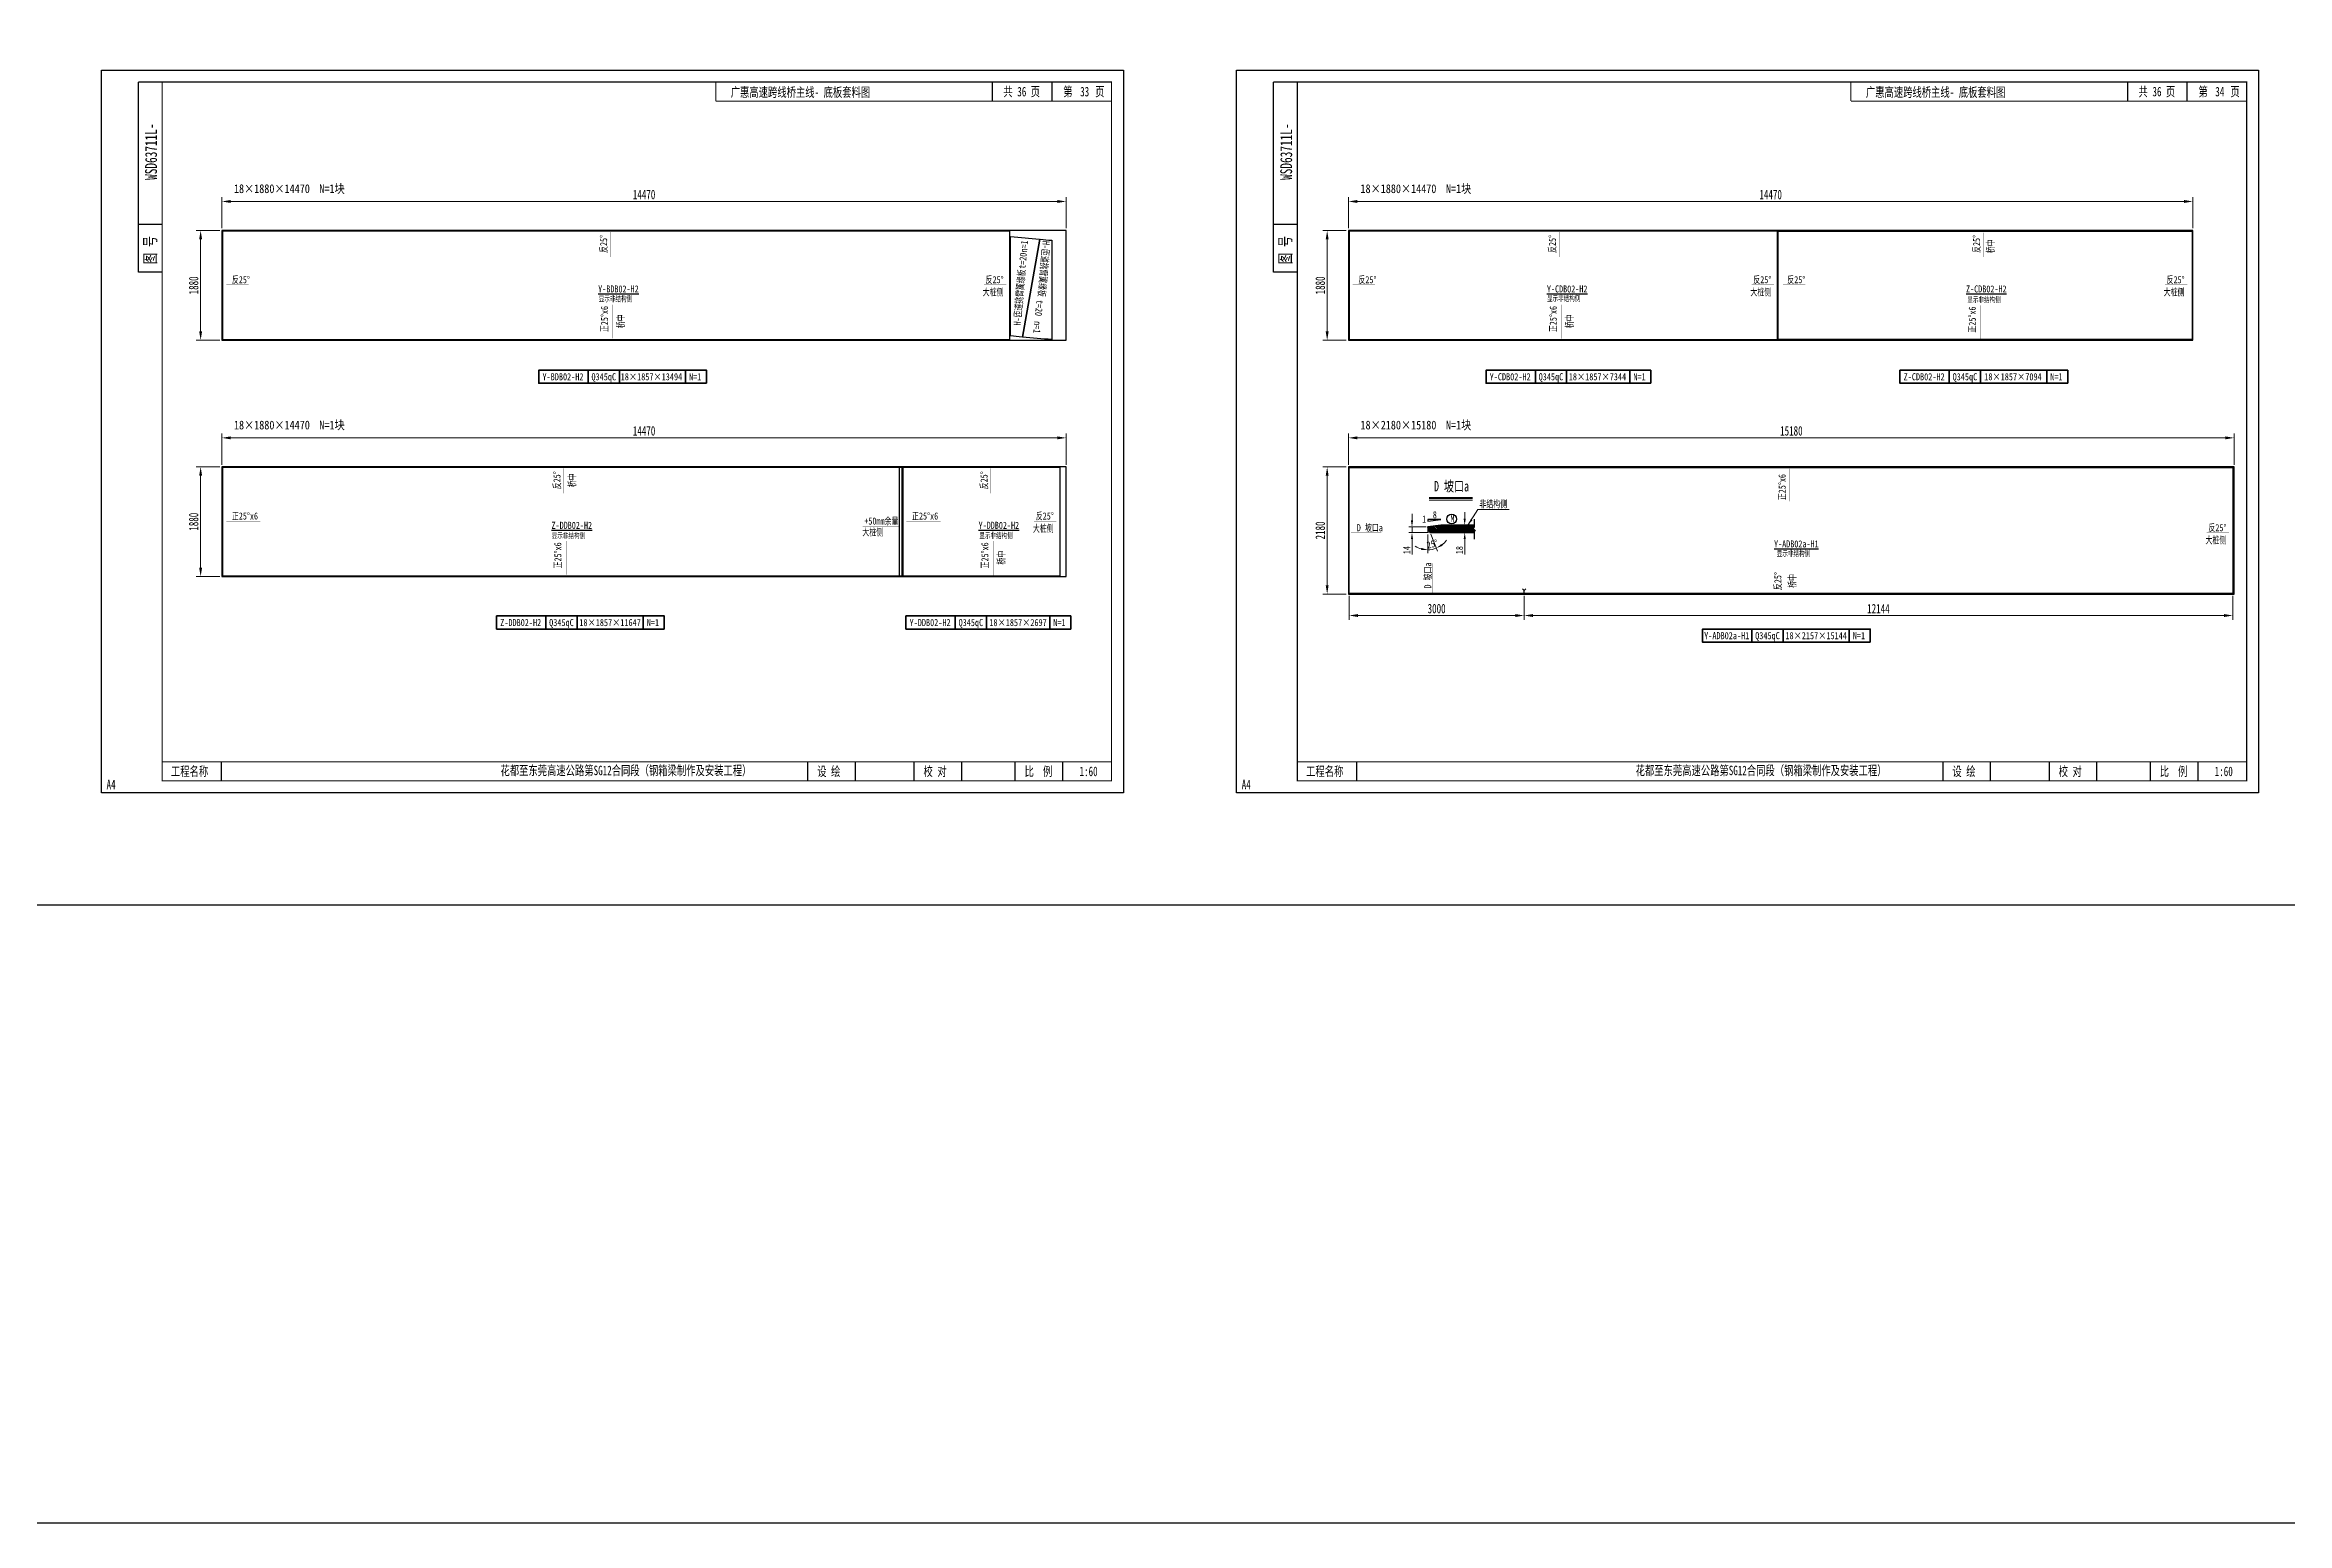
# Model space of a CAD drawing. Extents: x 1629247 to 2251351, y -601856 to -65897.
# Drawn here: x 2105240 to 2143670, y -381336 to -356001 of the extents above; entities that cross this region are included whole.
import ezdxf
from ezdxf.enums import TextEntityAlignment as Align

# ---------------------------------------------------------------- set-up
doc = ezdxf.new("R2010")
doc.units = 0
doc.header["$LTSCALE"] = 2
doc.header["$MEASUREMENT"] = 0
doc.header["$PDMODE"] = 35
doc.header["$PDSIZE"] = 50
doc.linetypes.add('PHANTOM', pattern=[63.5, 31.75, -6.35, 6.35, -6.35, 6.35, -6.35])
doc.layers.get('0').update_dxf_attribs({"linetype": 'CONTINUOUS'})
doc.layers.get('Defpoints').update_dxf_attribs({"linetype": 'CONTINUOUS'})
for name, color, linetype, lineweight in [('1图框轮廓', 7, 'CONTINUOUS', 35), ('文字层', 4, 'CONTINUOUS', 13), ('标注层', 3, 'CONTINUOUS', 13)]:
    doc.layers.add(name, color=color, linetype=linetype, lineweight=lineweight)
for name, color, linetype in [('A3', 7, 'CONTINUOUS'), ('txt', 4, 'CONTINUOUS'), ('顶板', 1, 'CONTINUOUS')]:
    doc.layers.add(name, color=color, linetype=linetype)
doc.styles.add('仿宋', font='仿宋_GB2312_1.ttf', dxfattribs={"width": 0.7})
doc.dimstyles.new('标准标注样式-45', dxfattribs={"dimscale": 45, "dimtxt": 2.7, "dimasz": 2.5, "dimexe": 1.25, "dimexo": 0.625, "dimtad": 1, "dimdec": 0, "dimdsep": 46, "dimtxsty": '仿宋', "dimcen": 2.5, "dimclrd": 3, "dimclre": 3, "dimclrt": 4, "dimazin": 0, "dimtfac": 1, "dimtdec": 0, "dimtmove": 0, "dimatfit": 3, "dimfxl": 1.25, "dimlwd": 13, "dimlwe": 13, "dimarcsym": 0})
doc.dimstyles.new('标准标注样式-60', dxfattribs={"dimscale": 60, "dimtxt": 2.7, "dimasz": 2.5, "dimexe": 1.25, "dimexo": 0.625, "dimtad": 1, "dimdec": 0, "dimdsep": 46, "dimtxsty": '仿宋', "dimcen": 2.5, "dimclrd": 3, "dimclre": 3, "dimclrt": 4, "dimazin": 0, "dimtfac": 1, "dimtdec": 0, "dimtmove": 0, "dimatfit": 3, "dimfxl": 1.25, "dimlwd": 13, "dimlwe": 13, "dimarcsym": 0})

# ---------------------------------------------------------------- blocks, each defined once
blk = doc.blocks.new('*D0')
at = {"color": 3, "lineweight": 13, "ltscale": 3}
for p, q in [((2127593, -365441), (2127593, -365856)), ((2130593, -365441), (2130593, -365856))]:
    blk.add_line(p, q, dxfattribs=at)
at = {"color": 3, "linetype": 'ByBlock', "lineweight": 13, "ltscale": 3}
blk.add_line((2127743, -365781), (2130443, -365781), dxfattribs=at)
at = {"color": 3, "ltscale": 3}
for points in [[(2127743, -365756), (2127743, -365806), (2127593, -365781)], [(2130443, -365756), (2130443, -365806), (2130593, -365781)]]:
    blk.add_solid(points, dxfattribs=at)
at = {"layer": 'Defpoints', "color": 0, "ltscale": 3}
for p in [(2127593, -365403), (2130593, -365403), (2130593, -365781)]:
    blk.add_point(p, dxfattribs=at)
at = {"color": 4, "ltscale": 3, "insert": (2129093, -365663), "char_height": 162, "attachment_point": 5, "style": '仿宋'}
blk.add_mtext('3000', dxfattribs=at)
blk = doc.blocks.new('*D1')
at = {"color": 3, "lineweight": 13, "ltscale": 3}
for p, q in [((2130593, -365441), (2130593, -365856)), ((2142737, -365441), (2142737, -365856))]:
    blk.add_line(p, q, dxfattribs=at)
at = {"color": 3, "linetype": 'ByBlock', "lineweight": 13, "ltscale": 3}
blk.add_line((2130743, -365781), (2142587, -365781), dxfattribs=at)
at = {"color": 3, "ltscale": 3}
for points in [[(2130743, -365756), (2130743, -365806), (2130593, -365781)], [(2142587, -365756), (2142587, -365806), (2142737, -365781)]]:
    blk.add_solid(points, dxfattribs=at)
at = {"layer": 'Defpoints', "color": 0, "ltscale": 3}
for p in [(2130593, -365403), (2142737, -365403), (2142737, -365781)]:
    blk.add_point(p, dxfattribs=at)
at = {"color": 4, "ltscale": 3, "insert": (2136665, -365663), "char_height": 162, "attachment_point": 5, "style": '仿宋'}
blk.add_mtext('12144', dxfattribs=at)
blk = doc.blocks.new('*D2')
at = {"color": 3, "lineweight": 13, "ltscale": 3}
for p, q in [((2128941, -364391), (2128941, -364712)), ((2128991, -364386), (2129109, -364679))]:
    blk.add_line(p, q, dxfattribs=at)
at = {"color": 3, "linetype": 'ByBlock', "lineweight": 13, "ltscale": 3}
for start, end in [(237.169, 253.5845), (270, 292), (308.4155, 324.831)]:
    blk.add_arc((2128941, -364262), 394, start, end, dxfattribs=at)
at = {"color": 3, "ltscale": 3}
for points in [[(2128832, -364621), (2128827, -364658), (2128941, -364656)], [(2129195, -364586), (2129176, -364554), (2129088, -364627)]]:
    blk.add_solid(points, dxfattribs=at)
at = {"layer": 'Defpoints', "color": 0, "ltscale": 3}
for p in [(2128941, -364262), (2128941, -364264), (2128941, -364363), (2128980, -364360), (2128991, -364652)]:
    blk.add_point(p, dxfattribs=at)
at = {"color": 4, "ltscale": 3, "insert": (2129019, -364556), "char_height": 121.5, "attachment_point": 5, "rotation": 14.8681, "style": '仿宋'}
blk.add_mtext('25%%D', dxfattribs=at)
blk = doc.blocks.new('*D3')
at = {"color": 3, "linetype": 'ByBlock', "lineweight": 13, "ltscale": 3}
for p, q in [((2129574, -364121), (2129574, -364009)), ((2129574, -364234), (2129574, -364360)), ((2129574, -364472), (2129574, -364735))]:
    blk.add_line(p, q, dxfattribs=at)
at = {"color": 3, "lineweight": 13, "ltscale": 3}
for p, q in [((2129579, -364234), (2129631, -364234)), ((2129579, -364360), (2129631, -364360))]:
    blk.add_line(p, q, dxfattribs=at)
at = {"color": 3, "ltscale": 3}
for points in [[(2129556, -364121), (2129593, -364121), (2129574, -364234)], [(2129556, -364472), (2129593, -364472), (2129574, -364360)]]:
    blk.add_solid(points, dxfattribs=at)
at = {"layer": 'Defpoints', "color": 0, "ltscale": 3}
for p in [(2129551, -364234), (2129551, -364360), (2129574, -364360)]:
    blk.add_point(p, dxfattribs=at)
at = {"color": 4, "ltscale": 3, "insert": (2129485, -364660), "char_height": 121.5, "attachment_point": 5, "rotation": 90, "style": '仿宋'}
blk.add_mtext('18', dxfattribs=at)
blk = doc.blocks.new('*D4')
at = {"color": 3, "lineweight": 13, "ltscale": 3}
for p, q in [((2128913, -364262), (2128615, -364262)), ((2128952, -364360), (2128615, -364360))]:
    blk.add_line(p, q, dxfattribs=at)
at = {"color": 3, "linetype": 'ByBlock', "lineweight": 13, "ltscale": 3}
for p, q in [((2128671, -364149), (2128671, -364037)), ((2128671, -364262), (2128671, -364360)), ((2128671, -364472), (2128671, -364736))]:
    blk.add_line(p, q, dxfattribs=at)
at = {"color": 3, "ltscale": 3}
for points in [[(2128652, -364149), (2128690, -364149), (2128671, -364262)], [(2128652, -364472), (2128690, -364472), (2128671, -364360)]]:
    blk.add_solid(points, dxfattribs=at)
at = {"layer": 'Defpoints', "color": 0, "ltscale": 3}
for p in [(2128941, -364262), (2128671, -364360), (2128980, -364360)]:
    blk.add_point(p, dxfattribs=at)
at = {"color": 4, "ltscale": 3, "insert": (2128582, -364660), "char_height": 121.5, "attachment_point": 5, "rotation": 90, "style": '仿宋'}
blk.add_mtext('14', dxfattribs=at)
blk = doc.blocks.new('*D669')
at = {"color": 3, "lineweight": 13, "ltscale": 3}
for p, q in [((2108275, -359145), (2108275, -358610)), ((2122745, -359145), (2122745, -358610))]:
    blk.add_line(p, q, dxfattribs=at)
at = {"color": 3, "linetype": 'ByBlock', "lineweight": 13, "ltscale": 3}
blk.add_line((2122595, -358685), (2108425, -358685), dxfattribs=at)
at = {"color": 3, "ltscale": 3}
for points in [[(2108425, -358660), (2108425, -358710), (2108275, -358685)], [(2122595, -358660), (2122595, -358710), (2122745, -358685)]]:
    blk.add_solid(points, dxfattribs=at)
at = {"layer": 'Defpoints', "color": 0, "ltscale": 3}
for p in [(2108275, -358685), (2108275, -359183), (2122745, -359183)]:
    blk.add_point(p, dxfattribs=at)
at = {"color": 4, "ltscale": 3, "insert": (2115510, -358567), "char_height": 162, "attachment_point": 5, "style": '仿宋'}
blk.add_mtext('14470', dxfattribs=at)
blk = doc.blocks.new('*D670')
at = {"color": 3, "lineweight": 13, "ltscale": 3}
for p, q in [((2108238, -359183), (2107835, -359183)), ((2108238, -361063), (2107835, -361063))]:
    blk.add_line(p, q, dxfattribs=at)
at = {"color": 3, "linetype": 'ByBlock', "lineweight": 13, "ltscale": 3}
blk.add_line((2107910, -359333), (2107910, -360913), dxfattribs=at)
at = {"color": 3, "ltscale": 3}
for points in [[(2107885, -359333), (2107935, -359333), (2107910, -359183)], [(2107885, -360913), (2107935, -360913), (2107910, -361063)]]:
    blk.add_solid(points, dxfattribs=at)
at = {"layer": 'Defpoints', "color": 0, "ltscale": 3}
for p in [(2108275, -359183), (2107910, -361063), (2108275, -361063)]:
    blk.add_point(p, dxfattribs=at)
at = {"color": 4, "ltscale": 3, "insert": (2107791, -360123), "char_height": 162, "attachment_point": 5, "rotation": 90, "style": '仿宋'}
blk.add_mtext('1880', dxfattribs=at)
blk = doc.blocks.new('tukuangA4-')
at = {"layer": 'A3'}
for p, q in [((537, 7565), (537, 10327)), ((882, 10327), (537, 10327)), ((12951, 10051), (12951, 10327)), ((13814, 10051), (13814, 10327)), ((882, 8256), (537, 8256)), ((882, 7565), (537, 7565)), ((1745, 173), (1745, 449)), ((10266, 173), (10266, 449)), ((10957, 173), (10957, 449)), ((11811, 173), (11811, 449)), ((12502, 173), (12502, 449)), ((13280, 173), (13280, 449)), ((13971, 173), (13971, 449))]:
    blk.add_line(p, q, dxfattribs=at)
blk.add_lwpolyline([(14850, 10500), (14850, 0), (0, 0), (0, 10500)], close=True, dxfattribs=at)
for points, const_width in [([(882, 10327), (14677, 10327), (14677, 173), (882, 173), (882, 10327)], 17.3), ([(8927, 10051), (8927, 10327)], 13.8), ([(8927, 10051), (14677, 10051)], 13.8), ([(882, 449), (14677, 449)], 13.8)]:
    blk.add_lwpolyline(points, dxfattribs=dict(at, const_width=const_width))
at = {"layer": 'A3', "color": 7, "linetype": 'Continuous', "style": '仿宋', "width": 0.7}
for s, p in [('共    页', (13106, 10120)), ('第     页', (13977, 10120)), ('工程名称', (1009, 242)), ('花都至东莞高速公路第SG12合同段（钢箱梁制作及安装工程）', (5798, 255)), ('设 绘', (10401, 242)), ('校 对', (11946, 242)), ('比  例', (13415, 242))]:
    blk.add_text(s, height=138.1, dxfattribs=at).set_placement(p)
blk.add_text('WSD63711L-', height=172.6, rotation=90, dxfattribs=at).set_placement((806, 9316), align=Align.CENTER)
blk.add_text('图 号', height=172.6, rotation=90, dxfattribs=at).set_placement((793, 7681))
blk.add_text('A4', height=138.1, dxfattribs=at).set_placement((139, 50), align=Align.CENTER)
blk = doc.blocks.new('*D671')
at = {"color": 3, "lineweight": 13, "ltscale": 3}
for p, q in [((2108275, -363196), (2108275, -362661)), ((2122745, -363196), (2122745, -362661))]:
    blk.add_line(p, q, dxfattribs=at)
at = {"color": 3, "linetype": 'ByBlock', "lineweight": 13, "ltscale": 3}
blk.add_line((2122595, -362736), (2108425, -362736), dxfattribs=at)
at = {"color": 3, "ltscale": 3}
for points in [[(2108425, -362711), (2108425, -362761), (2108275, -362736)], [(2122595, -362711), (2122595, -362761), (2122745, -362736)]]:
    blk.add_solid(points, dxfattribs=at)
at = {"layer": 'Defpoints', "color": 0, "ltscale": 3}
for p in [(2108275, -362736), (2108275, -363233), (2122745, -363233)]:
    blk.add_point(p, dxfattribs=at)
at = {"color": 4, "ltscale": 3, "insert": (2115510, -362617), "char_height": 162, "attachment_point": 5, "style": '仿宋'}
blk.add_mtext('14470', dxfattribs=at)
blk = doc.blocks.new('*D672')
at = {"color": 3, "lineweight": 13, "ltscale": 3}
for p, q in [((2108238, -363233), (2107835, -363233)), ((2108238, -365113), (2107835, -365113))]:
    blk.add_line(p, q, dxfattribs=at)
at = {"color": 3, "linetype": 'ByBlock', "lineweight": 13, "ltscale": 3}
blk.add_line((2107910, -363383), (2107910, -364963), dxfattribs=at)
at = {"color": 3, "ltscale": 3}
for points in [[(2107885, -363383), (2107935, -363383), (2107910, -363233)], [(2107885, -364963), (2107935, -364963), (2107910, -365113)]]:
    blk.add_solid(points, dxfattribs=at)
at = {"layer": 'Defpoints', "color": 0, "ltscale": 3}
for p in [(2108275, -363233), (2107910, -365113), (2108275, -365113)]:
    blk.add_point(p, dxfattribs=at)
at = {"color": 4, "ltscale": 3, "insert": (2107791, -364173), "char_height": 162, "attachment_point": 5, "rotation": 90, "style": '仿宋'}
blk.add_mtext('1880', dxfattribs=at)
blk = doc.blocks.new('*D673')
at = {"color": 3, "lineweight": 13, "ltscale": 3}
for p, q in [((2127583, -359145), (2127583, -358610)), ((2142053, -359145), (2142053, -358610))]:
    blk.add_line(p, q, dxfattribs=at)
at = {"color": 3, "linetype": 'ByBlock', "lineweight": 13, "ltscale": 3}
blk.add_line((2141903, -358685), (2127733, -358685), dxfattribs=at)
at = {"color": 3, "ltscale": 3}
for points in [[(2127733, -358660), (2127733, -358710), (2127583, -358685)], [(2141903, -358660), (2141903, -358710), (2142053, -358685)]]:
    blk.add_solid(points, dxfattribs=at)
at = {"layer": 'Defpoints', "color": 0, "ltscale": 3}
for p in [(2127583, -358685), (2127583, -359183), (2142053, -359183)]:
    blk.add_point(p, dxfattribs=at)
at = {"color": 4, "ltscale": 3, "insert": (2134818, -358567), "char_height": 162, "attachment_point": 5, "style": '仿宋'}
blk.add_mtext('14470', dxfattribs=at)
blk = doc.blocks.new('*D674')
at = {"color": 3, "lineweight": 13, "ltscale": 3}
for p, q in [((2127545, -359183), (2127142, -359183)), ((2127545, -361063), (2127142, -361063))]:
    blk.add_line(p, q, dxfattribs=at)
at = {"color": 3, "linetype": 'ByBlock', "lineweight": 13, "ltscale": 3}
blk.add_line((2127217, -359333), (2127217, -360913), dxfattribs=at)
at = {"color": 3, "ltscale": 3}
for points in [[(2127192, -359333), (2127242, -359333), (2127217, -359183)], [(2127192, -360913), (2127242, -360913), (2127217, -361063)]]:
    blk.add_solid(points, dxfattribs=at)
at = {"layer": 'Defpoints', "color": 0, "ltscale": 3}
for p in [(2127583, -359183), (2127217, -361063), (2127583, -361063)]:
    blk.add_point(p, dxfattribs=at)
at = {"color": 4, "ltscale": 3, "insert": (2127099, -360123), "char_height": 162, "attachment_point": 5, "rotation": 90, "style": '仿宋'}
blk.add_mtext('1880', dxfattribs=at)
blk = doc.blocks.new('*D675')
at = {"color": 3, "lineweight": 13, "ltscale": 3}
for p, q in [((2127583, -363196), (2127583, -362661)), ((2142763, -363196), (2142763, -362661))]:
    blk.add_line(p, q, dxfattribs=at)
at = {"color": 3, "linetype": 'ByBlock', "lineweight": 13, "ltscale": 3}
blk.add_line((2142613, -362736), (2127733, -362736), dxfattribs=at)
at = {"color": 3, "ltscale": 3}
for points in [[(2127733, -362711), (2127733, -362761), (2127583, -362736)], [(2142613, -362711), (2142613, -362761), (2142763, -362736)]]:
    blk.add_solid(points, dxfattribs=at)
at = {"layer": 'Defpoints', "color": 0, "ltscale": 3}
for p in [(2127583, -362736), (2127583, -363233), (2142763, -363233)]:
    blk.add_point(p, dxfattribs=at)
at = {"color": 4, "ltscale": 3, "insert": (2135173, -362617), "char_height": 162, "attachment_point": 5, "style": '仿宋'}
blk.add_mtext('15180', dxfattribs=at)
blk = doc.blocks.new('*D676')
at = {"color": 3, "lineweight": 13, "ltscale": 3}
for p, q in [((2127545, -363233), (2127142, -363233)), ((2127545, -365413), (2127142, -365413))]:
    blk.add_line(p, q, dxfattribs=at)
at = {"color": 3, "linetype": 'ByBlock', "lineweight": 13, "ltscale": 3}
blk.add_line((2127217, -363383), (2127217, -365263), dxfattribs=at)
at = {"color": 3, "ltscale": 3}
for points in [[(2127192, -363383), (2127242, -363383), (2127217, -363233)], [(2127192, -365263), (2127242, -365263), (2127217, -365413)]]:
    blk.add_solid(points, dxfattribs=at)
at = {"layer": 'Defpoints', "color": 0, "ltscale": 3}
for p in [(2127583, -363233), (2127217, -365413), (2127583, -365413)]:
    blk.add_point(p, dxfattribs=at)
at = {"color": 4, "ltscale": 3, "insert": (2127099, -364323), "char_height": 162, "attachment_point": 5, "rotation": 90, "style": '仿宋'}
blk.add_mtext('2180', dxfattribs=at)

msp = doc.modelspace()

# ---------------------------------------------------------------- hatches: boundary and pattern name
at = {"layer": '标注层', "linetype": 'PHANTOM'}
h = msp.add_hatch(dxfattribs=at)
h.set_pattern_fill('ANSI31', color=8, scale=150, style=0)
h.set_pattern_definition([(315, (2128940.688, -364233.535), (-13.25825, -13.25825), [])])
h.paths.add_polyline_path([(2129164.7, -364233.5), (2128940.7, -364261.5), (2128980.3, -364359.5), (2129734.8, -364359.5), (2129734.8, -364329.9), (2129761.1, -364329.9), (2129708.6, -364269.9), (2129734.8, -364269.9), (2129734.8, -364233.5)])

# ---------------------------------------------------------------- linework, layer by layer
at = {"color": 3, "ltscale": 3}
msp.add_line((2119882.3, -363246.3), (2119882.3, -365103.3), dxfattribs=at)
at = {"color": 7, "ltscale": 3}
msp.add_line((2128940.7, -364264.2), (2128940.7, -364363.3), dxfattribs=at)
at = {"color": 6, "ltscale": 3}
for p, q in [((2130563.6, -365325.2), (2130592.6, -365354.2)), ((2130592.6, -365354.2), (2130623.9, -365322.9)), ((2130592.6, -365403.3), (2130592.6, -365354.2))]:
    msp.add_line(p, q, dxfattribs=at)
at = {"color": 8, "ltscale": 3}
msp.add_line((2065547.6, -370740.5), (2251350.7, -370740.5), dxfattribs=at)
for points in [[(2065547.6, -218566.9), (2251350.7, -218566.9), (2251350.7, -381335.8), (2065547.6, -381335.8)], [(2108275.3, -361062.9), (2122745.3, -361062.9), (2122745.3, -359182.9), (2108275.3, -359182.9)], [(2127582.6, -361062.9), (2142052.6, -361062.9), (2142052.6, -359182.9), (2127582.6, -359182.9)], [(2108275.3, -365113.3), (2122745.3, -365113.3), (2122745.3, -363233.3), (2108275.3, -363233.3)], [(2127582.6, -365413.3), (2142762.6, -365413.3), (2142762.6, -363233.3), (2127582.6, -363233.3)]]:
    msp.add_lwpolyline(points, close=True, dxfattribs=at)
at = {"color": 1}
for points in [[(2108285.3, -361052.9), (2121779.3, -361052.9), (2121779.3, -359195.9), (2108285.3, -359195.9)], [(2127592.6, -361052.9), (2134936.6, -361052.9), (2134936.6, -359195.9), (2127592.6, -359195.9)], [(2134946.6, -359195.9), (2142040.6, -359195.9), (2142040.6, -361052.9), (2134946.6, -361052.9)], [(2108285.3, -365103.3), (2119932.3, -365103.3), (2119932.3, -363246.3), (2108285.3, -363246.3)], [(2119942.3, -365103.3), (2122639.3, -365103.3), (2122639.3, -363246.3), (2119942.3, -363246.3)], [(2127592.6, -363246.3), (2142736.5, -363246.3), (2142736.5, -365403.3), (2127592.6, -365403.3)]]:
    msp.add_lwpolyline(points, close=True, dxfattribs=at)
at = {"color": 7, "ltscale": 3}
msp.add_lwpolyline([(2128940.7, -364165.8), (2129164.7, -364137.8), (2129164.7, -364137.8), (2128940.7, -364137.8)], close=True, dxfattribs=at)
at = {"color": 7}
msp.add_lwpolyline([(2129734.8, -364127.9), (2129734.8, -364269.9), (2129708.6, -364269.9), (2129761.1, -364329.9), (2129734.8, -364329.9), (2129734.8, -364471.8)], dxfattribs=at)
at = {"color": 3, "ltscale": 3}
msp.add_circle((2129349.8, -364126.7), 82.7, dxfattribs=at)
at = {"layer": '1图框轮廓', "color": 30, "ltscale": 3}
for p, q in [((2114551.6, -361576.4), (2114551.6, -361801.4)), ((2115086.1, -361801.4), (2115086.1, -361576.4)), ((2116220.5, -361576.4), (2116220.5, -361801.4)), ((2130785.1, -361576.4), (2130785.1, -361801.4)), ((2131319.6, -361801.4), (2131319.6, -361576.4)), ((2132404.1, -361576.4), (2132404.1, -361801.4)), ((2137880, -361576.4), (2137880, -361801.4)), ((2138414.5, -361801.4), (2138414.5, -361576.4)), ((2139548.9, -361576.4), (2139548.9, -361801.4)), ((2113826.4, -365788.5), (2113826.4, -366013.5)), ((2114360.9, -366013.5), (2114360.9, -365788.5)), ((2115495.4, -365788.5), (2115495.4, -366013.5)), ((2120843.1, -365788.5), (2120843.1, -366013.5)), ((2121377.6, -366013.5), (2121377.6, -365788.5)), ((2122462, -365788.5), (2122462, -366013.5)), ((2134496.3, -366013.5), (2134496.3, -366238.5)), ((2135030.8, -366238.5), (2135030.8, -366013.5)), ((2136165.2, -366013.5), (2136165.2, -366238.5))]:
    msp.add_line(p, q, dxfattribs=at)
for points in [[(2116580.5, -361801.4), (2113705.9, -361801.4), (2113705.9, -361576.4), (2116580.5, -361576.4)], [(2132764.1, -361801.4), (2129939.4, -361801.4), (2129939.4, -361576.4), (2132764.1, -361576.4)], [(2139908.9, -361801.4), (2137034.3, -361801.4), (2137034.3, -361576.4), (2139908.9, -361576.4)], [(2115855.4, -366013.5), (2112980.7, -366013.5), (2112980.7, -365788.5), (2115855.4, -365788.5)], [(2122822, -366013.5), (2119997.4, -366013.5), (2119997.4, -365788.5), (2122822, -365788.5)], [(2136525.2, -366238.5), (2133650.6, -366238.5), (2133650.6, -366013.5), (2136525.2, -366013.5)]]:
    msp.add_lwpolyline(points, close=True, dxfattribs=at)
at = {"layer": '1图框轮廓', "color": 1}
msp.add_lwpolyline([(2129734.8, -364359.5), (2128980.3, -364359.5), (2128940.7, -364261.5), (2129164.7, -364233.5), (2129734.8, -364233.5)], dxfattribs=at)
at = {"layer": '文字层', "lineweight": 50}
msp.add_line((2128963.7, -363761.1), (2129707, -363761.1), dxfattribs=at)
at = {"layer": '文字层', "lineweight": 20}
msp.add_line((2128963.7, -363806.1), (2129707, -363806.1), dxfattribs=at)
at = {"layer": '标注层', "color": 42}
for points in [[(2114933.8, -359204.4, 0, 25, 0), (2114933.8, -359279.3, 5, 5, 0), (2114933.8, -359633.9, 5, 5, 0)], [(2131194, -359204.4, 0, 25, 0), (2131194, -359279.3, 5, 5, 0), (2131194, -359633.9, 5, 5, 0)], [(2138463.6, -359204.4, 0, 25, 0), (2138463.6, -359279.3, 5, 5, 0), (2138463.6, -359633.9, 5, 5, 0)], [(2108334.8, -360111.3, 0, 25, 0), (2108409.7, -360111.3, 5, 5, 0), (2108730.5, -360111.3, 5, 5, 0)], [(2114972, -361044.7, 0, 25, 0), (2114972, -360969.9, 5, 5, 0), (2114972, -360454, 5, 5, 0)], [(2121729.9, -360111.3, 0, 25, 0), (2121655, -360111.3, 5, 5, 0), (2121334.2, -360111.3, 5, 5, 0)], [(2127642.1, -360111.3, 0, 25, 0), (2127716.9, -360111.3, 5, 5, 0), (2128037.7, -360111.3, 5, 5, 0)], [(2131232.2, -361044.7, 0, 25, 0), (2131232.2, -360969.9, 5, 5, 0), (2131232.2, -360454, 5, 5, 0)], [(2134887.1, -360111.3, 0, 25, 0), (2134812.3, -360111.3, 5, 5, 0), (2134491.5, -360111.3, 5, 5, 0)], [(2135017.1, -360111.3, 0, 25, 0), (2135091.9, -360111.3, 5, 5, 0), (2135412.7, -360111.3, 5, 5, 0)], [(2138414, -361052.9, 0, 25, 0), (2138414, -360978.1, 5, 5, 0), (2138414, -360462.1, 5, 5, 0)], [(2141970.2, -360111.3, 0, 25, 0), (2141895.4, -360111.3, 5, 5, 0), (2141574.5, -360111.3, 5, 5, 0)], [(2114134.4, -363254.9, 0, 25, 0), (2114134.4, -363329.7, 5, 5, 0), (2114134.4, -363684.3, 5, 5, 0)], [(2121453.5, -363254.9, 0, 25, 0), (2121453.5, -363329.7, 5, 5, 0), (2121453.5, -363684.3, 5, 5, 0)], [(2135136.7, -363256.3, 0, 25, 0), (2135136.7, -363331.1, 5, 5, 0), (2135136.7, -363826.3, 5, 5, 0)], [(2108334.8, -364161.7, 0, 25, 0), (2108409.7, -364161.7, 5, 5, 0), (2108934.2, -364161.7, 5, 5, 0)], [(2119882.3, -364259.7, 0, 25, 0), (2119807.5, -364259.7, 5, 5, 0), (2119255.6, -364259.7, 5, 5, 0)], [(2119991.8, -364161.7, 0, 25, 0), (2120066.7, -364161.7, 5, 5, 0), (2120591.2, -364161.7, 5, 5, 0)], [(2122589.9, -364161.7, 0, 25, 0), (2122515, -364161.7, 5, 5, 0), (2122194.2, -364161.7, 5, 5, 0)], [(2114172.6, -365095.2, 0, 25, 0), (2114172.6, -365020.4, 5, 5, 0), (2114172.6, -364504.4, 5, 5, 0)], [(2121491.8, -365095.2, 0, 25, 0), (2121491.8, -365020.4, 5, 5, 0), (2121491.8, -364504.4, 5, 5, 0)], [(2142687, -364361.4, 0, 25, 0), (2142612.2, -364361.4, 5, 5, 0), (2142291.4, -364361.4, 5, 5, 0)], [(2135057.7, -365387.9, 0, 25, 0), (2135057.7, -365313.1, 5, 5, 0), (2135057.7, -365028.5, 5, 5, 0)]]:
    msp.add_lwpolyline(points, format="xyseb", dxfattribs=at)
at = {"layer": '标注层', "color": 5}
msp.add_lwpolyline([(2127609, -364361.4, 0, 25, 0), (2127683.8, -364361.4, 5, 5, 0), (2128147.5, -364361.4, 5, 5, 0)], format="xyseb", dxfattribs=at)
at = {"layer": '标注层', "color": 182}
msp.add_lwpolyline([(2129027, -365403.6, 0, 25, 0), (2129027, -365328.8, 5, 5, 0), (2129027, -364888.2, 5, 5, 0)], format="xyseb", dxfattribs=at)
at = {"layer": '顶板', "color": 7}
for points in [[(2121988.6, -361008, 0.0003846), (2121789.3, -360990.3), (2121789.3, -359287.9, -0.00095), (2122287.4, -359332)], [(2122297.4, -359332.9, 0.0003846), (2122496.6, -359350.5), (2122496.6, -361052.9, -0.00095), (2121998.5, -361008.8)]]:
    msp.add_lwpolyline(points, format="xyb", close=True, dxfattribs=at)

# ---------------------------------------------------------------- block references
at = {"color": 8, "xscale": 1.179310345090926, "yscale": 1.179310344799887, "zscale": 1.179310344827586}
for p in [(2106210.9, -368817.6), (2125665.9, -368817.6)]:
    msp.add_blockref('tukuangA4-', p, dxfattribs=at)

# ---------------------------------------------------------------- texts
at = {"color": 7, "style": '仿宋', "width": 0.85}
for s, p in [('18×1880×14470', (2108480.8, -358540.8)), ('N=1块', (2109945.1, -358540.8)), ('18×1880×14470', (2127788.1, -358540.8)), ('N=1块', (2129252.4, -358540.8)), ('18×1880×14470', (2108480.8, -362591.3)), ('N=1块', (2109945.1, -362591.3)), ('18×2180×15180', (2127788.1, -362591.3)), ('N=1块', (2129252.4, -362591.3))]:
    msp.add_text(s, height=150, dxfattribs=at).set_placement(p)
at = {"color": 6, "linetype": 'PHANTOM', "ltscale": 10, "style": '仿宋', "width": 0.7}
for s, p in [('%%UY-BDB02-H2', (2114723.3, -360244.8)), ('%%UY-CDB02-H2', (2130983.5, -360244.8)), ('%%UZ-CDB02-H2', (2138166.9, -360244.8)), ('%%UZ-DDB02-H2', (2113924, -364295.3)), ('%%UY-DDB02-H2', (2121243.1, -364295.3)), ('%%UY-ADB02a-H1', (2134876.2, -364614.2))]:
    msp.add_text(s, height=121.5, dxfattribs=at).set_placement(p)
at = {"color": 152, "linetype": 'PHANTOM', "ltscale": 10, "style": '仿宋', "width": 0.7}
for p in [(2114733.4, -360401), (2130984.4, -360394.7), (2138189.2, -360416.2), (2113927.1, -364461), (2121256.1, -364459), (2134922.9, -364768)]:
    msp.add_text('显示非结构侧', height=97.2, dxfattribs=at).set_placement(p)
at = {"color": 7, "style": '仿宋', "width": 0.85}
for s, p in [('Q345qC', (2114818.8, -361688.9)), ('Y-CDB02-H2', (2130353.7, -361688.9)), ('Q345qC', (2131052.4, -361688.9)), ('Z-CDB02-H2', (2137448.6, -361688.9)), ('Q345qC', (2138147.2, -361688.9)), ('Y-BDB02-H2', (2114120.2, -361688.9)), ('18×1857×13494', (2115635.9, -361688.9)), ('N=1 ', (2116421.6, -361688.9)), ('18×1857×7344', (2131849.3, -361688.9)), ('N=1 ', (2132605.1, -361688.9)), ('18×1857×7094', (2138970.7, -361688.9)), ('N=1 ', (2139750, -361688.9)), ('Z-DDB02-H2', (2113395.1, -365901)), ('Q345qC', (2114093.7, -365901)), ('18×1857×11647', (2114927.5, -365901)), ('N=1 ', (2115696.5, -365901)), ('Y-DDB02-H2', (2120411.7, -365901)), ('Q345qC', (2121110.3, -365901)), ('18×1857×2697', (2121919.4, -365901)), ('N=1 ', (2122663.1, -365901)), ('Y-ADB02a-H1', (2134064.9, -366126)), ('Q345qC', (2134763.5, -366126)), ('18×2157×15144', (2135597.6, -366126)), ('N=1 ', (2136366.3, -366126))]:
    msp.add_text(s, height=121.5, dxfattribs=at).set_placement(p, align=Align.MIDDLE_CENTER)
at = {"layer": 'A3', "color": 6, "linetype": 'Continuous', "style": '仿宋', "width": 0.7}
for p in [(2116995.5, -356892.5), (2136450.5, -356892.5)]:
    msp.add_text('广惠高速跨线桥主线- 底板套料图', height=162.857, dxfattribs=at).set_placement(p)
at = {"layer": 'A3', "color": 1, "linetype": 'Continuous', "style": '仿宋', "width": 0.7}
for s, p in [('36', (2121906.1, -356883.4)), ('33', (2122983.3, -356883.4)), ('36', (2141361, -356883.4)), ('34', (2142438.3, -356883.4))]:
    msp.add_text(s, height=162.86, dxfattribs=at).set_placement(p)
at = {"layer": 'A3', "color": 7, "linetype": 'Continuous', "style": '仿宋', "width": 0.7}
for p in [(2122972.8, -368532.8), (2142427.8, -368532.8)]:
    msp.add_text('1:60', height=162.86, dxfattribs=at).set_placement(p)
at = {"layer": 'txt', "style": '仿宋', "width": 0.7}
for s, rotation, p in [('t=20', 84.94513, (2121999.1, -359699.9)), ('n=1', 84.94513, (2122021.5, -359455)), ('H-匝道挑臂翼缘板', 264.94513, (2122361.7, -359840.3)), ('H-匝道挑臂翼缘板', 84.94513, (2121942.5, -360329.6)), ('t=20', 264.94513, (2122281.6, -360511.7)), ('n=1', 264.94513, (2122248.8, -360840))]:
    msp.add_text(s, height=120, rotation=rotation, dxfattribs=at).set_placement(p, align=Align.MIDDLE_CENTER)
at = {"layer": '文字层', "color": 1, "style": '仿宋', "width": 0.7}
msp.add_text('D 坡口a', height=180, dxfattribs=at).set_placement((2129047.6, -363653.9))
at = {"layer": '标注层', "color": 42, "style": '仿宋', "width": 0.7}
for s, p in [('反25%%D', (2114876.6, -359567.1)), ('反25%%D', (2131136.8, -359567.1)), ('反25%%D', (2138406.5, -359567.1)), ('桥中', (2138648, -359573)), ('正25%%Dx6', (2114891.4, -360924)), ('桥中', (2115171.5, -360857.5)), ('正25%%Dx6', (2131151.6, -360924)), ('桥中', (2131431.7, -360857.5)), ('正25%%Dx6', (2138333.4, -360932.1)), ('反25%%D', (2114077.3, -363617.5)), ('桥中', (2114337.3, -363583.2)), ('反25%%D', (2121396.4, -363617.5)), ('正25%%Dx6', (2135074.9, -363804)), ('正25%%Dx6', (2114092, -364974.4)), ('正25%%Dx6', (2121411.1, -364974.4)), ('桥中', (2121691.3, -364907.9)), ('反25%%D', (2135000.6, -365344.8)), ('桥中', (2135247.6, -365305.7))]:
    msp.add_text(s, height=121.5, rotation=90, dxfattribs=at).set_placement(p)
for s, p in [('反25%%D', (2108445.3, -360086)), ('反25%%D', (2121363, -360086)), ('反25%%D', (2127752.5, -360086)), ('反25%%D', (2134520.3, -360086)), ('反25%%D', (2135102.5, -360086)), ('反25%%D', (2141603.3, -360086)), ('大桩侧', (2121312.6, -360298.8)), ('大桩侧', (2134469.9, -360298.8)), ('大桩侧', (2141552.9, -360298.8)), ('正25%%Dx6', (2108445.3, -364136.5)), ('大桩侧', (2119250.6, -364413.3)), ('+50mm余量', (2119284.4, -364221.9)), ('正25%%Dx6', (2120102.3, -364136.5)), ('大桩侧', (2122172.6, -364349.3)), ('反25%%D', (2122223, -364136.5)), ('反25%%D', (2142320.2, -364336.2)), ('大桩侧', (2142269.8, -364549))]:
    msp.add_text(s, height=121.5, dxfattribs=at).set_placement(p)
at = {"layer": '标注层', "color": 4, "style": '仿宋', "width": 0.7}
for s, p in [('非结构侧', (2129824.9, -363929)), ('1', (2128844.4, -364188.3)), ('8', (2129027.9, -364115.4))]:
    msp.add_text(s, height=121.5, dxfattribs=at).set_placement(p)
at = {"layer": '标注层', "color": 5, "style": '仿宋', "width": 0.7}
msp.add_text('D 坡口a', height=121.5, dxfattribs=at).set_placement((2127725.4, -364336.2))
at = {"layer": '标注层', "color": 2, "style": '仿宋', "width": 0.7}
msp.add_text('M', height=121.5, dxfattribs=at).set_placement((2129329.3, -364179.6))
at = {"layer": '标注层', "color": 182, "style": '仿宋', "width": 0.7}
msp.add_text('D 坡口a', height=121.5, rotation=90, dxfattribs=at).set_placement((2129001.8, -365318.2))

# ---------------------------------------------------------------- dimensions: what is measured, and where the dimension line sits
at = {"color": 8, "ltscale": 3}
for base, p1, p2, picture, middle in [((2108275.3, -358685.1), (2122745.3, -359182.9), (2108275.3, -359182.9), '*D669', (2115510.3, -358566.6)), ((2127582.6, -358685.1), (2142052.6, -359182.9), (2127582.6, -359182.9), '*D673', (2134817.6, -358566.6)), ((2108275.3, -362735.5), (2122745.3, -363233.3), (2108275.3, -363233.3), '*D671', (2115510.3, -362617)), ((2127582.6, -362735.5), (2142762.6, -363233.3), (2127582.6, -363233.3), '*D675', (2135172.6, -362617)), ((2130592.6, -365781.4), (2127592.6, -365403.3), (2130592.6, -365403.3), '*D0', (2129092.6, -365662.9)), ((2142736.5, -365781.4), (2130592.6, -365403.3), (2142736.5, -365403.3), '*D1', (2136664.6, -365662.9))]:
    dim = msp.add_linear_dim(base=base, p1=p1, p2=p2, dimstyle='标准标注样式-60', dxfattribs=at)
    dim.commit()
    dim.dimension.update_dxf_attribs({"geometry": picture, "text_midpoint": middle})
for base, p1, p2, picture, middle in [((2107910, -361062.9), (2108275.3, -359182.9), (2108275.3, -361062.9), '*D670', (2107791.5, -360122.9)), ((2127217.2, -361062.9), (2127582.6, -359182.9), (2127582.6, -361062.9), '*D674', (2127098.7, -360122.9)), ((2107910, -365113.3), (2108275.3, -363233.3), (2108275.3, -365113.3), '*D672', (2107791.5, -364173.3)), ((2127217.2, -365413.3), (2127582.6, -363233.3), (2127582.6, -365413.3), '*D676', (2127098.7, -364323.3))]:
    dim = msp.add_linear_dim(base=base, p1=p1, p2=p2, angle=90, dimstyle='标准标注样式-60', dxfattribs=at)
    dim.commit()
    dim.dimension.update_dxf_attribs({"geometry": picture, "text_midpoint": middle})
at = {"color": 7, "ltscale": 3}
for base, p1, p2, picture, middle in [((2128671, -364359.5), (2128940.7, -364261.5), (2128980.3, -364359.5), '*D4', (2128582.1, -364660.2)), ((2129574.3, -364359.5), (2129550.7, -364233.5), (2129550.7, -364359.5), '*D3', (2129485.4, -364660))]:
    dim = msp.add_linear_dim(base=base, p1=p1, p2=p2, angle=270, dimstyle='标准标注样式-45', override={"dimlfac": 0.142857}, dxfattribs=at)
    dim.commit()
    dim.dimension.update_dxf_attribs({"geometry": picture, "text_midpoint": middle})
dim = msp.add_angular_dim_2l(base=(2128991, -364652.3), line1=((2128980.3, -364359.5), (2128940.7, -364261.5)), line2=((2128940.7, -364264.2), (2128940.7, -364363.3)), text='25%%D', dimstyle='标准标注样式-45', override={"dimadec": 0}, dxfattribs=at)
dim.commit()
dim.dimension.update_dxf_attribs({"geometry": '*D2', "text_midpoint": (2129041.8, -364642.4), "dimtype": 162})

# ---------------------------------------------------------------- leaders
msp.add_leader([(2129630.5, -364233.5), (2129802.1, -363965.7), (2130338.5, -363965.7)], dimstyle='标准标注样式-45', override={"dimgap": 0.625, "dimtad": 0}, dxfattribs=at)

doc.saveas('drawing.dxf')
